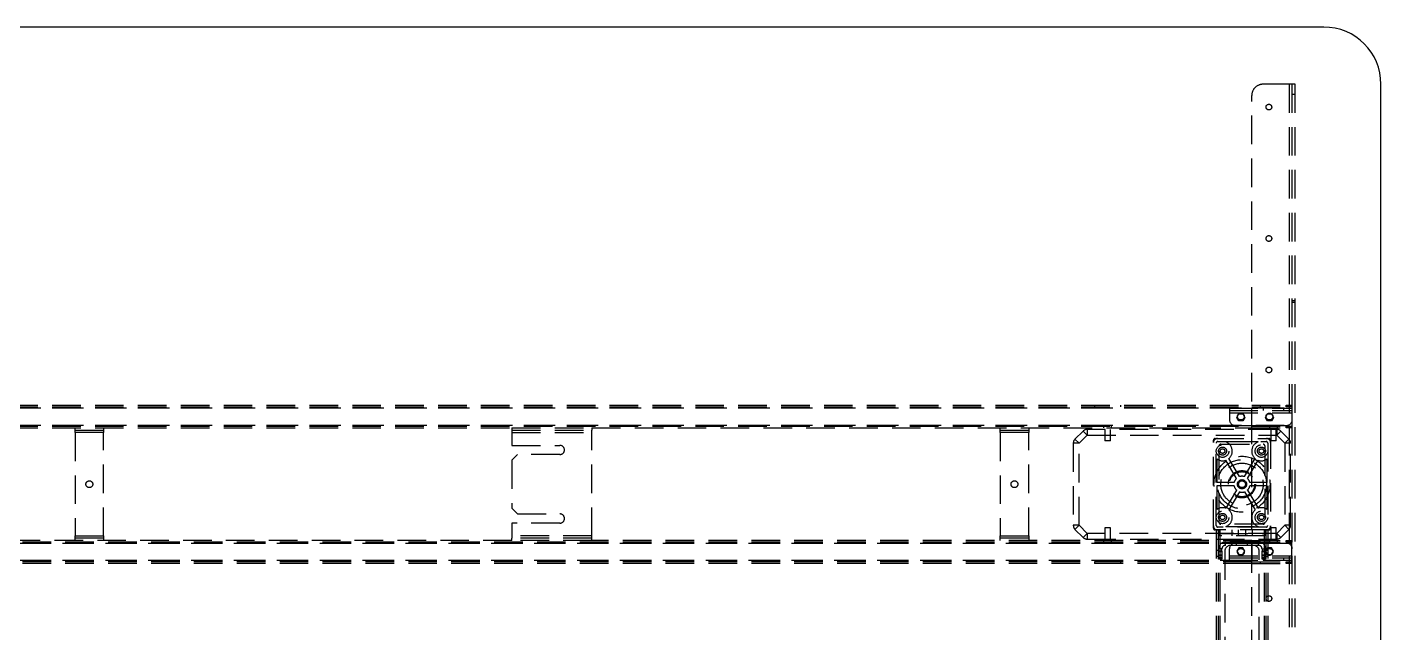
# Model space of a CAD drawing. Header units: millimetres. Extents: x -429 to 16771, y -1239 to 5751.
# Drawn here: x 616 to 1800, y 1153 to 1683 of the extents above; entities that cross this region are included whole.
import ezdxf

# ---------------------------------------------------------------- set-up
doc = ezdxf.new("R2010")
doc.units = ezdxf.units.MM
doc.header["$LTSCALE"] = 100
doc.linetypes.add('HIDDEN', pattern=[0.375, 0.25, -0.125])

msp = doc.modelspace()

# ---------------------------------------------------------------- linework, layer by layer
at = {"color": 7, "linetype": 'Continuous', "lineweight": -3}
for p, q in [((1750, 1683.4), (50, 1683.4)), ((1800, 933.4), (1800, 1633.4))]:
    msp.add_line(p, q, dxfattribs=at)
at = {"color": 7, "linetype": 'HIDDEN', "lineweight": -3}
for p, q in [((1687, 943.4), (1687, 1623.4)), ((1720, 1633.4), (1697, 1633.4)), ((1720, 933.4), (1720, 1633.4)), ((1725, 1633.4), (1720, 1633.4)), ((1720, 933.4), (1720, 1633.4)), ((1722.5, 933.4), (1722.5, 1633.4)), ((1722.5, 1624.55), (1725, 1624.55)), ((1725, 933.4), (1725, 1633.4)), ((1725, 1443.98), (1722.5, 1443.98)), ((1722.5, 1442.83), (1725, 1442.83)), ((78, 1350.15), (1722, 1350.15)), ((78, 1350.15), (1722, 1350.15)), ((113, 1352.65), (1687, 1352.65)), ((113, 1351.15), (1687, 1351.15)), ((113, 1350.15), (1687, 1350.15)), ((113, 1350.15), (1687, 1350.15)), ((1549.5, 1352.65), (1549.5, 1351.15)), ((1572.5, 1351.15), (1572.5, 1352.65)), ((1667.5, 1349.9), (1722.5, 1349.9)), ((1667.5, 1349.9), (1667.5, 1345.9)), ((1687, 1352.65), (1717, 1352.65)), ((1687, 1351.15), (1717, 1351.15)), ((1687, 1335.15), (1687, 1350.15)), ((1694.5, 1352.65), (1694.5, 1351.15)), ((1697, 1349.9), (1697, 1347.9)), ((1715, 1347.9), (1715, 1349.9)), ((1717, 1351.15), (1717, 1352.65)), ((1717, 1352.65), (1722, 1352.65)), ((1722, 1351.15), (1717, 1351.15)), ((1717.5, 1351.15), (1717.5, 1352.65)), ((1722, 1352.65), (1722, 1351.15)), ((1722, 1351.15), (1722, 1350.15)), ((1722, 1350.15), (1722, 1335.15)), ((1667.5, 1347.9), (1722.5, 1347.9)), ((1667.5, 1345.9), (1722.5, 1345.9)), ((1667.5, 1345.9), (1667.5, 1339.9)), ((1667.5, 1345.9), (1722.5, 1345.9)), ((1667.5, 1345.9), (1722.5, 1345.9)), ((1667.5, 1345.9), (1722.5, 1345.9)), ((1674.03, 1341.9), (1675.77, 1344.9)), ((1675.77, 1338.9), (1674.03, 1341.9)), ((1675.77, 1344.9), (1679.23, 1344.9)), ((1679.23, 1338.9), (1675.77, 1338.9)), ((1679.23, 1344.9), (1680.96, 1341.9)), ((1680.96, 1341.9), (1679.23, 1338.9)), ((1699.03, 1341.9), (1700.77, 1344.9)), ((1700.77, 1338.9), (1699.03, 1341.9)), ((1700.77, 1344.9), (1704.23, 1344.9)), ((1704.23, 1338.9), (1700.77, 1338.9)), ((1704.23, 1344.9), (1705.96, 1341.9)), ((1705.96, 1341.9), (1704.23, 1338.9)), ((78, 1335.15), (1722, 1335.15)), ((78, 1335.15), (1722, 1335.15)), ((113, 1335.15), (1687, 1335.15)), ((113, 1335.15), (1687, 1335.15)), ((113, 1334.15), (1687, 1334.15)), ((113, 1332.65), (1040, 1332.65)), ((658, 1328.65), (658, 1332.65)), ((658, 1330.65), (683, 1330.65)), ((683, 1328.65), (658, 1328.65)), ((658, 1328.65), (658, 1238.15)), ((683, 1328.65), (658, 1328.65)), ((683, 1332.65), (683, 1328.65)), ((683, 1238.15), (683, 1328.65)), ((1040, 1332.65), (1040, 1330.65)), ((1040, 1332.65), (1110, 1332.65)), ((1040, 1330.65), (1110, 1330.65)), ((1040, 1330.65), (1040, 1328.65)), ((1040, 1328.65), (1110, 1328.65)), ((1040, 1328.65), (1110, 1328.65)), ((1040, 1328.65), (1040, 1317.4)), ((1110, 1332.65), (1110, 1330.65)), ((1110, 1332.65), (1687, 1332.65)), ((1110, 1328.65), (1110, 1330.65)), ((1110, 1238.15), (1110, 1328.65)), ((1467, 1328.65), (1467, 1332.65)), ((1467, 1330.65), (1492, 1330.65)), ((1492, 1328.65), (1467, 1328.65)), ((1467, 1328.65), (1467, 1238.15)), ((1492, 1328.65), (1467, 1328.65)), ((1492, 1332.65), (1492, 1328.65)), ((1492, 1238.15), (1492, 1328.65)), ((1539.53, 1329.94), (1532.46, 1322.87)), ((1536, 1319.33), (1543.07, 1326.4)), ((1539.53, 1329.94), (1543.07, 1326.4)), ((1708.93, 1331.4), (1543.07, 1331.4)), ((1543.07, 1331.4), (1543.07, 1326.4)), ((1543.07, 1326.4), (1708.93, 1326.4)), ((1557.5, 1334.15), (1557.5, 1332.65)), ((1558.6, 1331.4), (1558.6, 1321.4)), ((1563.4, 1321.4), (1563.4, 1331.4)), ((1564.5, 1332.65), (1564.5, 1334.15)), ((1672.5, 1334.9), (1717.5, 1334.9)), ((1687, 1334.15), (1717, 1334.15)), ((1687, 1332.65), (1717, 1332.65)), ((1702.5, 1334.15), (1702.5, 1332.65)), ((1703.6, 1331.4), (1703.6, 1321.4)), ((1708.4, 1321.4), (1708.4, 1331.4)), ((1708.93, 1331.4), (1708.93, 1326.4)), ((1712.46, 1329.94), (1708.93, 1326.4)), ((1708.93, 1326.4), (1716, 1319.33)), ((1709.5, 1332.65), (1709.5, 1334.15)), ((1719.53, 1322.87), (1712.46, 1329.94)), ((1717, 1332.65), (1717, 1334.15)), ((1717, 1334.15), (1722, 1334.15)), ((1722, 1332.65), (1717, 1332.65)), ((1722, 1335.15), (1722, 1334.15)), ((1722, 1334.15), (1722, 1332.65)), ((1040, 1317.4), (1082, 1317.4)), ((1531, 1319.33), (1531, 1247.47)), ((1536, 1319.33), (1531, 1319.33)), ((1532.46, 1322.87), (1536, 1319.33)), ((1536, 1247.47), (1536, 1319.33)), ((1563.4, 1321.4), (1558.6, 1321.4)), ((1653.5, 1244.9), (1653.5, 1321.9)), ((1655, 1323.4), (1702, 1323.4)), ((1656, 1247.4), (1656, 1319.4)), ((1657.5, 1320.9), (1699.5, 1320.9)), ((1658.5, 1249.9), (1658.5, 1316.9)), ((1660, 1318.4), (1697, 1318.4)), ((1692.63, 1320.4), (1664.37, 1320.4)), ((1698.5, 1316.9), (1698.5, 1249.9)), ((1701, 1319.4), (1701, 1247.4)), ((1703.5, 1321.9), (1703.5, 1244.9)), ((1708.4, 1321.4), (1703.6, 1321.4)), ((1719.53, 1322.87), (1716, 1319.33)), ((1721, 1319.33), (1716, 1319.33)), ((1716, 1319.33), (1716, 1247.47)), ((1721, 1247.47), (1721, 1319.33)), ((1045, 1309.4), (1040, 1304.4)), ((1040, 1304.4), (1040, 1262.4)), ((1082, 1309.4), (1045, 1309.4)), ((1656.5, 1305.53), (1656.5, 1284.9)), ((1673.75, 1288.54), (1664.44, 1304.43)), ((1676.34, 1290.06), (1667.02, 1305.94)), ((1680.66, 1290.06), (1689.97, 1305.94)), ((1683.25, 1288.54), (1692.56, 1304.43)), ((1700.5, 1284.9), (1700.5, 1305.53)), ((1671.66, 1284.9), (1656.5, 1284.9)), ((1671.66, 1281.9), (1656.5, 1281.9)), ((1656.5, 1281.9), (1656.5, 1261.28)), ((1678.5, 1286.4), (1678.5, 1286.94)), ((1700.5, 1284.9), (1685.34, 1284.9)), ((1700.5, 1281.9), (1685.34, 1281.9)), ((1700.5, 1261.28), (1700.5, 1281.9)), ((1673.75, 1278.26), (1664.44, 1262.38)), ((1676.34, 1276.75), (1667.02, 1260.86)), ((1680.66, 1276.75), (1689.97, 1260.86)), ((1683.25, 1278.26), (1692.56, 1262.38)), ((1040, 1262.4), (1045, 1257.4)), ((1045, 1257.4), (1082, 1257.4)), ((1082, 1249.4), (1040, 1249.4)), ((1040, 1249.4), (1040, 1238.15)), ((1536, 1247.47), (1531, 1247.47)), ((1536, 1247.47), (1532.46, 1243.94)), ((1532.46, 1243.94), (1539.53, 1236.87)), ((1543.07, 1240.4), (1536, 1247.47)), ((1563.4, 1245.4), (1558.6, 1245.4)), ((1558.6, 1245.4), (1558.6, 1235.4)), ((1563.4, 1235.4), (1563.4, 1245.4)), ((1702, 1243.4), (1655, 1243.4)), ((1656, 1243.4), (1656, 883.4)), ((1699.5, 1245.9), (1657.5, 1245.9)), ((1657.6, 1243.4), (1657.6, 455.4)), ((1658.5, 1240.4), (1658.5, 1243.4)), ((1659, 1243.4), (1659, 455.4)), ((1659, 1243.4), (1659, 455.4)), ((1659, 1243.4), (1659, 455.4)), ((1659, 1243.4), (1659, 883.4)), ((1697, 1248.4), (1660, 1248.4)), ((1664.37, 1246.4), (1692.63, 1246.4)), ((1669.5, 1243.4), (1669.5, 1238.4)), ((1675.1, 1243.4), (1675.1, 1238.4)), ((1681.9, 1238.4), (1681.9, 1243.4)), ((1687.5, 1243.4), (1687.5, 1238.4)), ((1698, 1243.4), (1698, 455.4)), ((1698, 1243.4), (1698, 455.4)), ((1698, 1243.4), (1698, 455.4)), ((1698, 1243.4), (1698, 866.09)), ((1698.5, 1240.4), (1698.5, 1243.4)), ((1699.4, 1243.4), (1699.4, 455.4)), ((1701, 1243.4), (1701, 883.4)), ((1708.4, 1245.4), (1703.6, 1245.4)), ((1703.6, 1245.4), (1703.6, 1235.4)), ((1708.4, 1235.4), (1708.4, 1245.4)), ((1716, 1247.47), (1708.93, 1240.4)), ((1712.46, 1236.87), (1719.53, 1243.94)), ((1721, 1247.47), (1716, 1247.47)), ((1716, 1247.47), (1719.53, 1243.94)), ((1722, 1231.65), (78, 1231.65)), ((1722, 1231.65), (78, 1231.65)), ((1040, 1234.15), (113, 1234.15)), ((1687, 1232.65), (113, 1232.65)), ((1687, 1231.65), (113, 1231.65)), ((1687, 1231.65), (113, 1231.65)), ((658, 1238.15), (683, 1238.15)), ((658, 1234.15), (658, 1238.15)), ((658, 1238.15), (683, 1238.15)), ((683, 1236.15), (658, 1236.15)), ((683, 1238.15), (683, 1234.15)), ((1040, 1238.15), (1040, 1236.15)), ((1110, 1238.15), (1040, 1238.15)), ((1110, 1238.15), (1040, 1238.15)), ((1040, 1234.15), (1040, 1236.15)), ((1110, 1236.15), (1040, 1236.15)), ((1110, 1234.15), (1040, 1234.15)), ((1110, 1236.15), (1110, 1238.15)), ((1110, 1234.15), (1110, 1236.15)), ((1687, 1234.15), (1110, 1234.15)), ((1467, 1238.15), (1492, 1238.15)), ((1467, 1234.15), (1467, 1238.15)), ((1467, 1238.15), (1492, 1238.15)), ((1492, 1236.15), (1467, 1236.15)), ((1492, 1238.15), (1492, 1234.15)), ((1543.07, 1240.4), (1539.53, 1236.87)), ((1708.93, 1240.4), (1543.07, 1240.4)), ((1543.07, 1240.4), (1543.07, 1235.4)), ((1543.07, 1235.4), (1708.93, 1235.4)), ((1557.5, 1234.15), (1557.5, 1232.65)), ((1564.5, 1232.65), (1564.5, 1234.15)), ((1658.5, 1240.4), (1698.5, 1240.4)), ((1658.5, 1238.4), (1658.5, 1240.4)), ((1698.5, 1238.4), (1658.5, 1238.4)), ((1664, 1229.9), (1664, 1232.9)), ((1693, 1232.9), (1664, 1232.9)), ((1664, 1229.9), (1664, 1232.9)), ((1672.5, 1231.9), (1717.5, 1231.9)), ((1673.75, 1229.9), (1673.75, 1232.9)), ((1683.25, 1229.9), (1683.25, 1232.9)), ((1687, 1234.15), (1717, 1234.15)), ((1687, 1232.65), (1717, 1232.65)), ((1687, 1231.65), (1687, 1216.65)), ((1693, 1229.9), (1693, 1232.9)), ((1693, 1229.9), (1693, 1232.9)), ((1698.5, 1240.4), (1698.5, 1238.4)), ((1702.5, 1234.15), (1702.5, 1232.65)), ((1708.93, 1240.4), (1712.46, 1236.87)), ((1708.93, 1240.4), (1708.93, 1235.4)), ((1709.5, 1232.65), (1709.5, 1234.15)), ((1717, 1232.65), (1717, 1234.15)), ((1717, 1234.15), (1722, 1234.15)), ((1722, 1232.65), (1717, 1232.65)), ((1722, 1234.15), (1722, 1232.65)), ((1722, 1231.65), (1722, 1232.65)), ((1722, 1216.65), (1722, 1231.65)), ((1657.6, 1225.4), (1656, 1225.4)), ((1656, 1220.4), (1657.6, 1220.4)), ((1661, 1226.9), (1658, 1226.9)), ((1658, 1224.97), (1658, 1226.9)), ((1661, 1226.9), (1658, 1226.9)), ((1658, 1224.97), (1661, 1224.97)), ((1658, 1221.44), (1658, 1224.97)), ((1661, 1224.97), (1658, 1224.97)), ((1661, 1224.15), (1658, 1224.15)), ((1658, 1221.65), (1661, 1221.65)), ((1661, 1221.44), (1658, 1221.44)), ((1658, 1219.37), (1658, 1221.44)), ((1658, 1221.44), (1661, 1221.44)), ((1661, 1224.97), (1661, 1226.9)), ((1661, 1224.97), (1661, 1221.44)), ((1661, 1221.44), (1661, 1219.37)), ((1663.5, 1224.9), (1663.5, 1104.9)), ((1693, 1229.9), (1664, 1229.9)), ((1667.5, 1220.9), (1667.5, 1226.9)), ((1667.5, 1220.9), (1722.5, 1220.9)), ((1667.5, 1216.9), (1667.5, 1220.9)), ((1667.5, 1220.9), (1722.5, 1220.9)), ((1667.5, 1220.9), (1722.5, 1220.9)), ((1667.5, 1220.9), (1722.5, 1220.9)), ((1675.77, 1227.9), (1674.03, 1224.9)), ((1674.03, 1224.9), (1675.77, 1221.9)), ((1679.23, 1227.9), (1675.77, 1227.9)), ((1675.77, 1221.9), (1679.23, 1221.9)), ((1680.96, 1224.9), (1679.23, 1227.9)), ((1679.23, 1221.9), (1680.96, 1224.9)), ((1693.5, 1104.9), (1693.5, 1224.9)), ((1696, 1226.9), (1699, 1226.9)), ((1696, 1226.9), (1696, 1224.97)), ((1696, 1226.9), (1699, 1226.9)), ((1696, 1224.97), (1699, 1224.97)), ((1696, 1221.44), (1696, 1224.97)), ((1699, 1224.97), (1696, 1224.97)), ((1699, 1224.15), (1696, 1224.15)), ((1696, 1221.65), (1699, 1221.65)), ((1699, 1221.44), (1696, 1221.44)), ((1696, 1219.37), (1696, 1221.44)), ((1696, 1221.44), (1699, 1221.44)), ((1699, 1226.9), (1699, 1224.97)), ((1699, 1224.97), (1699, 1221.44)), ((1699, 1221.44), (1699, 1219.37)), ((1700.77, 1227.9), (1699.03, 1224.9)), ((1699.03, 1224.9), (1700.77, 1221.9)), ((1701, 1225.4), (1699.4, 1225.4)), ((1699.4, 1220.4), (1701, 1220.4)), ((1704.23, 1227.9), (1700.77, 1227.9)), ((1700.77, 1221.9), (1704.23, 1221.9)), ((1705.96, 1224.9), (1704.23, 1227.9)), ((1704.23, 1221.9), (1705.96, 1224.9)), ((1722, 1216.65), (78, 1216.65)), ((1722, 1216.65), (78, 1216.65)), ((1687, 1216.65), (113, 1216.65)), ((1687, 1216.65), (113, 1216.65)), ((1687, 1215.65), (113, 1215.65)), ((1687, 1214.15), (113, 1214.15)), ((1549.5, 1215.65), (1549.5, 1214.15)), ((1572.5, 1214.15), (1572.5, 1215.65)), ((1658, 1219.37), (1661, 1219.37)), ((1658, 1217.9), (1658, 1219.37)), ((1661, 1219.37), (1658, 1219.37)), ((1661, 1217.9), (1658, 1217.9)), ((1661, 1219.37), (1661, 1217.9)), ((1667.5, 1218.9), (1722.5, 1218.9)), ((1667.5, 1216.9), (1722.5, 1216.9)), ((1687, 1215.65), (1717, 1215.65)), ((1687, 1214.15), (1717, 1214.15)), ((1694.5, 1215.65), (1694.5, 1214.15)), ((1696, 1219.37), (1699, 1219.37)), ((1696, 1217.9), (1696, 1219.37)), ((1699, 1219.37), (1696, 1219.37)), ((1699, 1217.9), (1696, 1217.9)), ((1697, 1218.9), (1697, 1216.9)), ((1699, 1219.37), (1699, 1217.9)), ((1715, 1216.9), (1715, 1218.9)), ((1717, 1214.15), (1717, 1215.65)), ((1717, 1215.65), (1722, 1215.65)), ((1722, 1214.15), (1717, 1214.15)), ((1717.5, 1214.15), (1717.5, 1215.65)), ((1722, 1215.65), (1722, 1216.65)), ((1722, 1215.65), (1722, 1214.15))]:
    msp.add_line(p, q, dxfattribs=at)
at = {"color": 7, "linetype": 'HIDDEN', "lineweight": -3, "flags": 128}
msp.add_lwpolyline([(1678.5, 1286.94), (1679.85, 1286.67), (1681, 1285.91), (1681.77, 1284.76), (1682.04, 1283.4), (1681.77, 1282.05), (1681, 1280.9), (1679.85, 1280.13), (1678.5, 1279.86), (1677.14, 1280.13), (1675.99, 1280.9), (1675.23, 1282.05), (1674.96, 1283.4), (1675.23, 1284.76), (1675.99, 1285.91), (1677.14, 1286.67), (1678.5, 1286.94), (1678.5, 1286.94)], dxfattribs=at)
msp.add_lwpolyline([(1678.5, 1286.94), (1679.85, 1286.67), (1681, 1285.91), (1681.77, 1284.76), (1682.04, 1283.4), (1681.77, 1282.05), (1681, 1280.9), (1679.85, 1280.13), (1678.5, 1279.86), (1677.14, 1280.13), (1675.99, 1280.9), (1675.23, 1282.05), (1674.96, 1283.4), (1675.23, 1284.76), (1675.99, 1285.91), (1677.14, 1286.67), (1678.5, 1286.94), (1678.5, 1286.94)], dxfattribs=at)
at = {"color": 7, "linetype": 'HIDDEN', "lineweight": -3}
for centre, radius in [((1702, 1613.4), 2.5), ((1702, 1498.4), 2.5), ((1702, 1383.4), 2.5), ((1677.5, 1342.65), 3), ((1702.5, 1342.65), 3), ((1661.5, 1312.4), 5.5), ((1661.5, 1312.4), 3.5), ((1661.5, 1312.4), 2), ((1695.5, 1312.4), 5.5), ((1695.5, 1312.4), 3.5), ((1695.5, 1312.4), 2), ((1678.5, 1283.4), 24.5), ((1678.5, 1283.4), 21.5), ((1678.5, 1283.4), 18.5), ((1678.5, 1283.4), 11.9), ((1678.5, 1283.4), 11), ((670.5, 1283.4), 3), ((1479.5, 1283.4), 3), ((1678.5, 1283.4), 4), ((1678.5, 1283.4), 3), ((1661.5, 1254.4), 5.5), ((1661.5, 1254.4), 3.5), ((1661.5, 1254.4), 2), ((1695.5, 1254.4), 5.5), ((1695.5, 1254.4), 3.5), ((1695.5, 1254.4), 2), ((1677.5, 1224.15), 3), ((1702.5, 1224.15), 3), ((1702, 1183.4), 2.5)]:
    msp.add_circle(centre, radius, dxfattribs=at)
at = {"color": 7, "linetype": 'Continuous', "lineweight": -3}
msp.add_arc((1750, 1633.4), 50, 0, 90, dxfattribs=at)
at = {"color": 7, "linetype": 'HIDDEN', "lineweight": -3}
for centre, radius, start, end in [((1697, 1623.4), 10, 90, 180), ((1672.5, 1339.9), 5, 180, 270), ((1717.5, 1339.9), 5, 270, 0), ((1543.07, 1326.4), 5, 90, 135), ((1708.93, 1326.4), 5, 45, 90), ((1082, 1313.4), 4, 270, 90), ((1536, 1319.33), 5, 135, 180), ((1657, 1319.9), 3.5, 90, 180), ((1655, 1321.9), 1.5, 90, 180), ((1657.5, 1319.4), 1.5, 90, 180), ((1660, 1316.9), 1.5, 90, 180), ((1661.5, 1312.4), 8.5, 310.54337, 70.25008), ((1695.5, 1312.4), 8.5, 109.74992, 229.45663), ((1697, 1316.9), 1.5, 0, 90), ((1699.5, 1319.4), 1.5, 0, 90), ((1700, 1319.9), 3.5, 0, 90), ((1702, 1321.9), 1.5, 0, 90), ((1716, 1319.33), 5, 0, 45), ((1661.5, 1312.4), 8.5, 233.96812, 290.21488), ((1695.5, 1312.4), 8.5, 249.78512, 306.03188), ((1678.5, 1283.4), 7, 132.75275, 167.62637), ((1678.5, 1283.4), 7, 192.37363, 227.24725), ((1678.5, 1283.4), 7, 71.9945, 108.0055), ((1678.5, 1283.4), 7, 12.37363, 47.24725), ((1678.5, 1283.4), 7, 312.75275, 347.62637), ((1678.5, 1283.4), 7, 251.9945, 288.0055), ((1082, 1253.4), 4, 270, 90), ((1661.5, 1254.4), 8.5, 69.78512, 126.03188), ((1661.5, 1254.4), 8.5, 289.74992, 49.45663), ((1695.5, 1254.4), 8.5, 130.54337, 250.25008), ((1695.5, 1254.4), 8.5, 53.96812, 110.21488), ((1536, 1247.47), 5, 180, 225), ((1657, 1246.9), 3.5, 180, 270), ((1655, 1244.9), 1.5, 180, 270), ((1657.5, 1247.4), 1.5, 180, 270), ((1660, 1249.9), 1.5, 180, 270), ((1697, 1249.9), 1.5, 270, 0), ((1699.5, 1247.4), 1.5, 270, 0), ((1700, 1246.9), 3.5, 270, 0), ((1702, 1244.9), 1.5, 270, 0), ((1716, 1247.47), 5, 315, 0), ((1543.07, 1240.4), 5, 225, 270), ((1664, 1226.9), 6, 90, 180), ((1672.5, 1226.9), 5, 90, 180), ((1693, 1226.9), 6, 0, 90), ((1708.93, 1240.4), 5, 270, 315), ((1717.5, 1226.9), 5, 0, 90), ((1664, 1226.9), 3, 90, 180), ((1668.5, 1224.9), 5, 90, 180), ((1688.5, 1224.9), 5, 0, 90), ((1693, 1226.9), 3, 0, 90)]:
    msp.add_arc(centre, radius, start, end, dxfattribs=at)
msp.add_open_spline([(1678.5, 1286.84), (1678.13, 1286.77), (1677.39, 1286.64), (1676.44, 1286), (1675.77, 1285.11), (1675.48, 1284.19), (1675.49, 1283.62), (1675.5, 1283.4)], degree=3, knots=[0, 0, 0, 0, 0.2206586, 0.4413257, 0.6618911, 0.8730032, 1, 1, 1, 1], dxfattribs=at)

doc.saveas('drawing.dxf')
